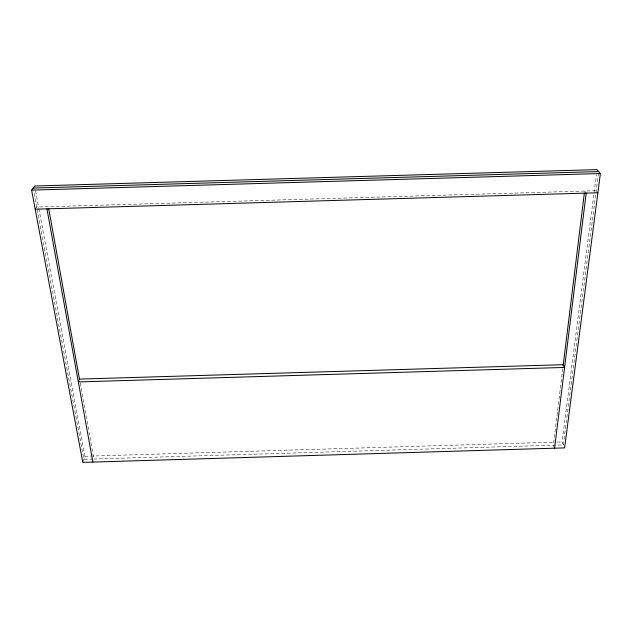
<?xml version="1.0" encoding="UTF-8"?>
<svg xmlns="http://www.w3.org/2000/svg" width="632" height="632" viewBox="0 0 632 632"><rect width="100%" height="100%" fill="white"/><g stroke="black" fill="none" stroke-linecap="round" stroke-linejoin="round"><path stroke-width="0.47" stroke-dasharray="3.16 2.37" d="M562.78 368.575L553.363 445.204L554.272 447.448M93.741 459.014L563.333 444.904L562.085 441.942L596.411 174.503M563.333 444.904L598.583 172.552M83.084 461.605L84.933 456.264L38.813 208.276M35.187 209.192L36.696 207.043L596.229 190.706L597.888 192.768M84.933 456.264L556.168 442.116M557.155 442.084L562.085 441.942M92.975 459.037L83.882 459.306L33.678 190.896M584.592 191.046L586.188 193.108M35.574 190.84L38.639 207.312M80.169 382.953L93.71 458.042"/><path stroke-width="0.95" d="M563.096 366.023L584.355 193.005M554.58 448.199L586.188 193.108M600.4 173.539L564.597 447.898L82.816 462.379L31.6 190.114L34.673 185.998L597.035 169.621L600.4 173.539L31.6 190.114M33.148 188.044L598.709 171.572M35.187 209.192L597.888 192.768M46.934 208.852L92.872 462.071M48.727 208.639L79.529 379.429M79.474 379.097L78.329 381.918L564.589 367.437L563.254 364.696L79.474 379.097"/></g></svg>
